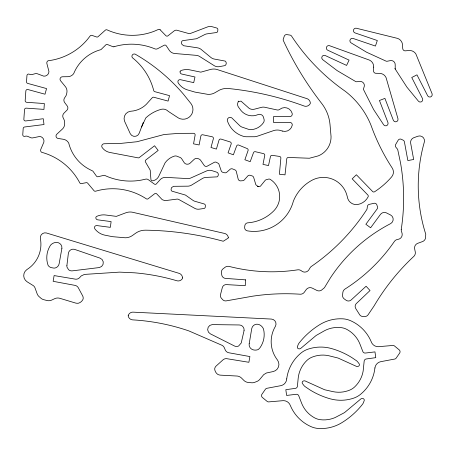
<?xml version="1.0" encoding="UTF-8"?>
<svg xmlns="http://www.w3.org/2000/svg" width="455" height="455" viewBox="0 0 455 455"><rect width="100%" height="100%" fill="white"/><g stroke="black" fill="none" stroke-linecap="round" stroke-linejoin="round"><path stroke-width="0.68" d="M143.257 122.554L139.202 133.247A4.88 4.88 0 0 1 130.34 133.838L124.659 121.428A7.32 7.32 0 0 1 130.414 111.276L130.892 111.23A24.388 24.388 0 0 0 146.277 104.36L152.249 97.74A1.632 1.632 0 0 1 153.636 97.205L168.088 101.078L169.556 95.647L154.871 91.694A1.627 1.627 0 0 1 153.796 90.761L153.71 90.528A60.959 60.959 0 0 0 132.576 57.859L132.018 57.023A2.44 2.44 0 0 1 132.775 54.515L132.962 54.378A2.44 2.44 0 0 1 135.272 54.213L135.488 54.321A185.122 185.122 0 0 1 183.228 93.918L191.02 103.638A9.76 9.76 0 0 1 178.417 117.987L168.282 111.361A7.32 7.32 0 0 0 161.542 109.246L161.064 109.365A36.195 36.195 0 0 0 147.687 116.264L145.793 117.936L141.585 126.956M282.305 131.063A7.718 7.718 0 0 0 292.258 125.159A2.463 2.463 0 0 0 289.812 122.378L273.478 122.406L273.466 116.639L290.028 116.605A2.463 2.463 0 0 0 292.201 113.596L292.07 113.096A7.729 7.729 0 0 0 279.836 109.308A3.293 3.293 0 0 1 277.084 109.951L264.406 107.192A7.394 7.394 0 0 0 261.449 107.352L254.487 109.177A6.791 6.791 0 0 1 249.198 108.381L240.985 101.118L238.431 101.579A4.777 4.777 0 0 0 238.556 107.221L240.974 110.491A14.509 14.509 0 0 0 257.939 114.637L258.19 114.529A4.112 4.112 0 0 1 263.536 117.367L264.099 119.568A4.106 4.106 0 0 1 263.462 122.651A16.027 16.027 0 0 1 251.217 129.647L250.642 129.664A7.388 7.388 0 0 1 248.367 129.271L241.878 127.047A7.388 7.388 0 0 1 239.586 125.512L231.76 117.856A2.832 2.832 0 0 0 227.619 121.519A23.887 23.887 0 0 0 243.015 136.199L243.897 136.437A12.313 12.313 0 0 0 246.616 136.75L254.476 136.739A12.319 12.319 0 0 0 257.718 136.09L274.086 130.448A12.319 12.319 0 0 1 281.816 130.898L282.305 131.063M258.23 186.601L258.457 186.658A2.446 2.446 0 0 0 260.772 185.788L265.185 180.345A2.44 2.44 0 0 1 266.272 179.708L268.643 179.082A2.44 2.44 0 0 1 270.338 179.429A20.327 20.327 0 0 1 273.859 210.784A40.666 40.666 0 0 1 247.816 222.825L247.6 222.842A3.259 3.259 0 0 0 244.813 225.76L244.648 227.563A3.253 3.253 0 0 0 247.372 230.856A40.666 40.666 0 0 0 293.35 201.235A40.631 40.631 0 0 1 311.772 180.373L313.199 179.645A24.394 24.394 0 0 1 347.171 196.253L347.774 198.625A9.066 9.066 0 0 0 356.845 204.625L357.789 204.494A14.452 14.452 0 0 0 368.095 196.873L368.197 196.64A1.632 1.632 0 0 0 367.822 194.996L352.181 178.838L356.379 174.765L372.77 191.669A1.621 1.621 0 0 0 374.636 191.737A81.075 81.075 0 0 0 391.653 176.87A7.32 7.32 0 0 0 392.244 168.083A203.317 203.317 0 0 1 372.696 129.84L370.836 124.841A81.297 81.297 0 0 0 345.243 91.262A203.396 203.396 0 0 1 291.598 36.144L291.45 35.939A2.434 2.434 0 0 0 289.932 35.075L286.713 34.586A2.434 2.434 0 0 0 284.261 36.224L283.272 39.141A2.44 2.44 0 0 0 283.425 40.74A325.12 325.12 0 0 0 321.702 103.439L323.38 105.77A40.239 40.239 0 0 1 330.017 124.545L331.052 136.54A20.327 20.327 0 0 1 318.227 155.889L309.394 158.243L288.282 157.447A1.627 1.627 0 0 0 286.752 158.892L285.012 174.856L279.393 174.242L280.889 157.965A1.632 1.632 0 0 0 279.472 156.429L272.084 155.309A1.627 1.627 0 0 0 270.441 156.6L268.501 165.575L262.979 164.374L264.776 155.303A1.632 1.632 0 0 0 263.496 153.619L255.187 151.663A1.621 1.621 0 0 0 253.492 152.709L250.182 161.696L244.875 159.745L248.134 150.36A1.627 1.627 0 0 0 247.196 148.575L238.5 144.991A1.621 1.621 0 0 0 236.617 146.015L233.381 154.802L228.074 152.846L231.157 144.019A1.621 1.621 0 0 0 230.145 141.937L221.011 139.082A1.627 1.627 0 0 0 218.997 140.191L216.409 149.081L210.989 147.505L213.418 138.547A1.632 1.632 0 0 0 212.178 136.767L202.532 134.731A1.627 1.627 0 0 0 200.865 136.039L199.097 144.952L193.551 143.848L195.144 134.981A1.627 1.627 0 0 0 193.568 133.292L178.804 133.372L164.079 134.521L136.978 141.738L120.785 143.399L104.292 143.752A2.44 2.44 0 0 0 101.903 147.067L102.603 148.097A12.194 12.194 0 0 0 109.843 152.459L138.257 157.879A1.632 1.632 0 0 0 139.298 157.544L154.558 145.765L158.169 150.44L145.719 160.063A1.632 1.632 0 0 0 145.486 162.014L150.201 170.124L150.923 179.526A1.61 1.61 0 0 0 152.761 180.783L153.324 180.669A8.127 8.127 0 0 0 158.84 176.13L165.085 162.856A17.722 17.722 0 0 1 174.401 156.116A3.811 3.811 0 0 1 176.893 156.207L180.157 157.487A3.816 3.816 0 0 1 181.744 158.869L184.212 162.68A3.822 3.822 0 0 0 187.818 164.181A5.284 5.284 0 0 0 188.546 164.039A3.816 3.816 0 0 0 190.116 163.152L194.308 159.227A3.822 3.822 0 0 1 198.266 158.681L199.296 159.148A3.822 3.822 0 0 1 200.661 160.348L204.289 165.552A2.44 2.44 0 0 0 207.326 166.12L214.396 162.27A2.44 2.44 0 0 1 216.58 162.395L218.753 163.652L221.272 170.983A2.44 2.44 0 0 0 222.899 172.337L224.821 172.809A2.44 2.44 0 0 0 226.795 172.223L230.207 169.22A2.44 2.44 0 0 1 232.562 168.924L235.059 169.931A2.446 2.446 0 0 1 236.304 171.518L238.221 179.247A2.44 2.44 0 0 0 240.723 180.868L242.907 180.68A2.44 2.44 0 0 0 244.295 179.901L247.907 175.863A2.434 2.434 0 0 1 250.307 175.329L252.337 175.983A2.446 2.446 0 0 1 253.708 177.53L255.846 184.758L258.23 186.601L257.547 186.413M238.107 101.118L238.619 101.323M160.183 29.825L165.836 35.649A1.627 1.627 0 0 0 167.815 35.928L174.214 30.877A3.248 3.248 0 0 1 176.898 30.24L188.575 33.494A3.259 3.259 0 0 0 190.395 33.471L207.548 26.919A7.32 7.32 0 0 1 211.677 26.589L216.694 28.011A1.627 1.627 0 0 1 217.865 29.473L217.74 31.094A1.627 1.627 0 0 1 216.586 32.51L206.98 33.858A7.314 7.314 0 0 0 205.103 34.381L196.532 38.726L182.973 40.62A1.627 1.627 0 0 0 181.573 42.218L181.562 43.276A1.627 1.627 0 0 0 181.983 44.368L183.61 45.722L197.385 47.809A8.122 8.122 0 0 1 200.917 49.242L210.801 57.387A8.127 8.127 0 0 0 213.93 58.985L225.208 61.089A2.77 2.77 0 0 1 224.992 65.594L219.304 66.657A7.32 7.32 0 0 1 214.572 65.884L199.546 56.437A7.32 7.32 0 0 0 196.759 55.391L174.714 53.497A7.32 7.32 0 0 1 169.533 50.659L166.28 45.784A1.621 1.621 0 0 0 164.17 45.244L157.601 48.708A3.253 3.253 0 0 1 155.064 48.924L154.842 48.839A61.01 61.01 0 0 0 113.955 46.746M394.883 68.512L406.918 87.155L418.572 101.351A2.44 2.44 0 0 0 422.485 98.53L411.747 77.509L416.956 74.847L427.745 95.937A2.44 2.44 0 0 0 432.074 93.724L415.921 54.054A7.314 7.314 0 0 0 409 50.522L405.16 50.852A2.44 2.44 0 0 1 402.732 48.537L402.487 44.436A7.314 7.314 0 0 0 397.585 38.396L356.259 28.216A2.44 2.44 0 0 0 353.512 30.041A2.44 2.44 0 0 0 355.093 32.936L377.32 40.523L375.426 46.057L352.881 38.379A2.44 2.44 0 0 0 351.038 42.833L366.571 52.217L386.073 61.135A2.44 2.44 0 0 0 387.324 61.22L390.617 60.572A4.072 4.072 0 0 1 395.207 64.826L395.207 69.012M113.955 46.746A1.615 1.615 0 0 1 112.885 46.694L107.522 44.556A1.627 1.627 0 0 0 105.918 44.783L100.965 49.635A40.643 40.643 0 0 0 74.779 71.173L73.682 73.63A7.32 7.32 0 0 1 67.823 76.696L62.426 76.77A2.44 2.44 0 0 0 60.435 80.581L65.349 86.598A7.32 7.32 0 0 1 66.953 92.052L66.68 93.684A7.32 7.32 0 0 1 65.799 96.068L64.587 97.882A4.067 4.067 0 0 0 64.536 102.381L67.226 105.964A3.253 3.253 0 0 1 67.073 110.064L63.95 113.193A4.061 4.061 0 0 0 63.057 117.6L63.899 119.364A7.314 7.314 0 0 1 64.604 121.798L64.684 123.481A7.314 7.314 0 0 1 62.671 128.793L56.767 134.248A2.44 2.44 0 0 0 57.831 138.405L63.376 139.287A7.32 7.32 0 0 1 68.506 142.728L68.745 143.154A40.654 40.654 0 0 0 89.925 169.635L92.86 171.097L96.432 176.079A1.627 1.627 0 0 0 97.905 176.762L103.757 175.357A1.621 1.621 0 0 1 104.565 175.368L104.821 175.459A60.976 60.976 0 0 0 141.505 180.066L145.583 179.162A3.253 3.253 0 0 1 148.302 179.679L154.319 184.042A1.627 1.627 0 0 0 156.31 183.968L160.041 179.799A7.314 7.314 0 0 1 165.415 177.348L187.511 178.582A7.32 7.32 0 0 0 190.457 178.144L206.678 170.909A7.325 7.325 0 0 1 211.922 170.631L217.223 172.354A2.764 2.764 0 0 1 217.166 176.853L206.109 177.416A8.127 8.127 0 0 0 202.708 178.314L191.737 184.997A8.127 8.127 0 0 1 188.108 186.169L173.628 186.311L172.024 187.284A1.621 1.621 0 0 0 171.313 188.216L171.114 189.49A1.627 1.627 0 0 0 172.058 191.191L185.43 195.058L192.897 200.308A7.314 7.314 0 0 0 194.626 201.207L204.176 203.965A1.627 1.627 0 0 1 205.341 205.37L205.279 206.991A1.627 1.627 0 0 1 204.102 208.475L199.233 209.163A7.314 7.314 0 0 1 195.138 208.549L178.821 199.506A3.253 3.253 0 0 0 177.046 199.097L165.017 200.672L162.23 199.682L156.787 193.932A1.627 1.627 0 0 0 154.615 193.773L148.188 198.738A1.627 1.627 0 0 1 146.527 198.932L146.305 198.812A60.976 60.976 0 0 0 99.617 190.162L95.681 191.174A1.627 1.627 0 0 1 94.117 190.833L87.747 183.234A1.621 1.621 0 0 0 86.194 182.682L81.473 183.598A1.627 1.627 0 0 1 79.847 182.961L79.727 182.762A60.987 60.987 0 0 0 41.604 152.277A2.44 2.44 0 0 1 40.717 149.553L43.896 142.068A4.715 4.715 0 0 0 39.739 136.454L33.022 137.842A4.067 4.067 0 0 1 30.786 137.706L27.886 136.449A4.067 4.067 0 0 0 25.679 136.153L24.718 136.352A1.621 1.621 0 0 1 22.75 134.879L23.188 128.481A1.627 1.627 0 0 1 24.604 126.985L44.004 124.539L43.27 118.727L25.668 120.945A1.621 1.621 0 0 1 23.848 119.443L24.524 109.638A1.632 1.632 0 0 1 26.032 108.131L43.947 109.388L44.357 103.552L26.674 102.295A1.632 1.632 0 0 1 25.167 100.788L25.85 90.977A1.621 1.621 0 0 1 27.687 89.481L45.011 94.213L46.552 88.571L27.692 83.401A1.627 1.627 0 0 1 26.504 81.968L26.947 75.547A1.621 1.621 0 0 1 28.91 74.08L29.785 74.387A4.072 4.072 0 0 0 32.015 74.557L35.052 73.727A4.067 4.067 0 0 1 37.293 73.744L43.703 76.144A4.715 4.715 0 0 0 48.941 71.503L46.882 63.552A2.44 2.44 0 0 1 47.917 60.868L48.111 60.76A60.97 60.97 0 0 0 87.576 39.278L90.141 35.973A1.627 1.627 0 0 1 91.995 35.388L96.534 36.963A1.627 1.627 0 0 0 97.962 36.787L105.344 30.161A1.627 1.627 0 0 1 106.914 29.82L107.135 29.905A60.976 60.976 0 0 0 154.598 31.099L158.323 29.484A1.632 1.632 0 0 1 160.183 29.825M228.279 237.3L228.245 238.067L223.382 241.19A4.977 4.977 0 0 1 222.41 241.042L221.687 240.826A306.943 306.943 0 0 0 145.572 230.185A16.585 16.585 0 0 0 135.55 233.279L132.519 235.457A12.439 12.439 0 0 1 125.301 237.783L112.425 236.668L104.286 235.036A16.585 16.585 0 0 1 95.914 230.133L95.078 229.161A2.491 2.491 0 0 1 94.657 226.812L94.896 226.368A2.491 2.491 0 0 1 96.813 225.566L110.349 227.346L111.111 221.608L97.808 219.845A2.485 2.485 0 0 1 96.056 218.736L95.817 217.763A1.661 1.661 0 0 1 96.796 216.347A16.585 16.585 0 0 1 104.889 214.908L116.332 216.37L125.802 212.804A12.444 12.444 0 0 1 132.087 212.155L223.996 233.313A4.971 4.971 0 0 1 228.2 236.981L228.279 237.3M128.219 315.605L128.259 316.276A4.874 4.874 0 0 0 132.689 319.871A210.147 210.147 0 0 1 188.967 330.95L221.767 345.197A4.88 4.88 0 0 1 224.304 347.734L225.373 350.196A4.886 4.886 0 0 0 228.848 352.773L249.909 356.561L248.879 362.288L226.658 358.665A4.88 4.88 0 0 0 222.939 359.905L216.011 366.15A4.88 4.88 0 0 0 214.68 368.908L214.737 369.403A7.314 7.314 0 0 0 217.723 374.351L218.19 374.573A7.314 7.314 0 0 0 220.692 375.159L237.294 376.052A7.32 7.32 0 0 1 241.599 378.145L244.17 380.693A7.32 7.32 0 0 0 248.288 382.456L251.461 382.757A7.32 7.32 0 0 0 254.84 382.274L256.876 381.466A7.331 7.331 0 0 0 259.811 379.345L263.707 374.641L266.448 372.986L273.137 371.57A7.314 7.314 0 0 0 277.402 359.939L276.253 358.324A29.848 29.848 0 0 1 275.343 326.434L275.497 326.15A4.874 4.874 0 0 0 271.39 319.069L132.792 312.136A4.874 4.874 0 0 0 128.31 315.275L128.219 315.605M180.066 71.827L180.208 72.817A2.491 2.491 0 0 0 181.863 74.074L194.968 76.986L193.711 82.639L180.607 79.722A2.491 2.491 0 0 0 178.394 80.313L178.121 80.728A2.491 2.491 0 0 0 178.337 83.106L179.082 84.147A16.585 16.585 0 0 0 186.999 89.76L194.962 92.103L207.69 94.333A12.439 12.439 0 0 0 215.084 92.644L219.338 90.175A16.585 16.585 0 0 1 228.552 88.532A306.875 306.875 0 0 1 303.445 105.765L304.145 106.043A4.977 4.977 0 0 0 310.105 103.825L310.219 103.592A1.661 1.661 0 0 0 310.321 102.824A4.982 4.982 0 0 0 306.403 98.479L216.688 69.388A12.45 12.45 0 0 0 210.369 69.496L200.843 72.157L189.348 69.763A16.596 16.596 0 0 0 181.153 70.491L180.919 70.599A1.661 1.661 0 0 0 180.066 71.827M373.697 67.112L373.51 70.741A2.44 2.44 0 0 0 375.693 73.289L379.538 73.357A7.32 7.32 0 0 1 386.062 77.595L397.971 118.744A2.446 2.446 0 0 1 393.427 120.495L384.907 98.382L379.442 100.492L387.939 122.514A2.44 2.44 0 0 1 383.741 124.909L373.64 109.57L363.386 89.305L364.324 86.137A4.067 4.067 0 0 0 360.212 81.439L356.862 81.735A2.44 2.44 0 0 1 355.628 81.525L337.166 70.622L322.703 59.656A2.434 2.434 0 0 1 324.995 55.425L346.608 65.418L349.07 60.105L327.771 50.238A2.44 2.44 0 0 1 326.502 47.195A2.44 2.44 0 0 1 329.42 45.665L369.46 60.105A7.314 7.314 0 0 1 373.697 67.112M401.242 229.383L401.225 229.741A4.88 4.88 0 0 0 401.429 231.146L402.106 233.449A4.88 4.88 0 0 1 398.159 239.336L397.255 239.501A4.88 4.88 0 0 0 394.366 241.474A171.711 171.711 0 0 1 345.066 289.01L344.782 289.204A4.88 4.88 0 0 0 342.825 292.639L342.57 295.21A4.072 4.072 0 0 0 344.225 298.901L346.295 300.391A4.061 4.061 0 0 0 351.197 299.942L366.099 286.246L370.034 290.529L356.237 303.65A4.061 4.061 0 0 0 355.776 308.581L359.723 314.832A4.067 4.067 0 0 0 362.919 316.509L364.938 316.538A4.061 4.061 0 0 0 368.038 314.871L374.067 305.953A222.211 222.211 0 0 1 413.805 256.392L414.039 256.154A4.88 4.88 0 0 0 415.256 251.86L414.59 248.538A4.886 4.886 0 0 1 417.758 243.311L422.746 241.491A4.886 4.886 0 0 0 425.482 238.272L425.755 234.228A159.972 159.972 0 0 1 424.31 142.114L424.396 141.801A4.874 4.874 0 0 0 417.952 136.199L413.487 137.842A4.88 4.88 0 0 0 410.666 143.188L413.669 159.489L407.856 160.558L404.37 141.67A2.44 2.44 0 0 0 403.084 140.14L401.105 139.196A2.44 2.44 0 0 0 398.153 140.242L395.571 144.639A2.44 2.44 0 0 0 395.896 147.227L397.3 148.927A2.434 2.434 0 0 1 397.778 149.894L400.536 162.953A203.254 203.254 0 0 1 401.242 229.383M245.655 279.87L245.228 285.677L226.203 284.597A4.067 4.067 0 0 0 222.313 287.64L220.459 294.8A4.067 4.067 0 0 0 221.426 298.275L222.774 299.771A4.067 4.067 0 0 0 226.118 300.891L252.406 296.228A222.262 222.262 0 0 1 300.078 294.209L300.414 294.226A4.88 4.88 0 0 0 304.378 292.167L306.34 289.414A4.88 4.88 0 0 1 312.323 288.146L317.055 290.523A4.886 4.886 0 0 0 321.287 290.313L324.409 287.753L330.472 277.772A159.887 159.887 0 0 1 390.578 223.644L390.856 223.479A4.88 4.88 0 0 0 390.526 214.953L386.278 212.826A4.874 4.874 0 0 0 380.448 214.43L370.62 227.773L365.865 224.275L377.24 208.794A2.434 2.434 0 0 0 377.479 206.815L376.814 204.727A2.434 2.434 0 0 0 374.027 203.288L369.056 204.42A2.434 2.434 0 0 0 367.395 206.428L367.066 208.879A2.44 2.44 0 0 1 366.741 209.63A203.271 203.271 0 0 1 311.163 266.567L310.89 266.795A4.874 4.874 0 0 0 310.009 267.91L308.791 269.974A4.88 4.88 0 0 1 301.801 271.129L301.062 270.583A4.88 4.88 0 0 0 297.65 269.832A171.757 171.757 0 0 1 229.24 266.442L228.911 266.363A4.88 4.88 0 0 0 225.066 267.29L222.802 269.041A4.067 4.067 0 0 0 221.46 272.596L221.784 275.127A4.067 4.067 0 0 0 225.475 278.392L245.655 279.87M374.914 367.959L374.869 368.442A39.835 39.835 0 0 1 362.794 392.346L360.752 394.161A22.739 22.739 0 0 1 353.427 398.227A39.841 39.841 0 0 1 332.719 399.427L330.171 398.813A78.414 78.414 0 0 1 309.821 389.81L305.203 386.676A7.286 7.286 0 0 1 303.678 385.18L302.495 383.611A1.621 1.621 0 0 1 302.802 381.353L303.132 381.136A2.44 2.44 0 0 1 305.14 380.954L324.637 389.759L333.168 391.681A28.46 28.46 0 0 0 347.956 390.765L349.707 390.106A16.255 16.255 0 0 0 353.825 387.643L354.729 386.847A28.455 28.455 0 0 0 363.158 370.99L364.171 361.134A2.434 2.434 0 0 1 366.036 359.001L375.767 357.658L374.977 351.891L365.382 353.046A2.44 2.44 0 0 1 362.908 351.709L360.041 344.31A28.46 28.46 0 0 0 348.627 330.444L346.875 329.426A16.266 16.266 0 0 0 341.159 327.634A28.438 28.438 0 0 0 324.802 330.563L316.14 335.466L300.869 348.285A2.44 2.44 0 0 1 298.929 348.831L298.543 348.746A1.627 1.627 0 0 1 297.422 346.573L298.139 344.748A7.32 7.32 0 0 1 298.889 343.326L299.214 342.894A78.368 78.368 0 0 1 320.001 324.5A39.835 39.835 0 0 1 339.93 318.773L342.552 318.807A22.767 22.767 0 0 1 349.144 320.127L350.708 320.758A39.818 39.818 0 0 1 371.217 341.733A7.32 7.32 0 0 0 378.287 346.704L392.784 345.464A2.434 2.434 0 0 1 394.36 345.868L399.189 349.849A2.434 2.434 0 0 1 399.757 352.921L396.203 358.068A2.44 2.44 0 0 1 394.883 359.018L380.829 361.657A7.32 7.32 0 0 0 374.914 367.959M286.718 378.89L286.678 379.379A7.314 7.314 0 0 1 280.763 385.681L266.721 388.331A2.434 2.434 0 0 0 265.396 389.275L261.835 394.411A2.434 2.434 0 0 0 262.399 397.488L267.233 401.475A2.44 2.44 0 0 0 268.808 401.884L283.3 400.645A7.308 7.308 0 0 1 290.375 405.604L291.518 408.084A39.841 39.841 0 0 0 310.884 426.58L312.448 427.211A22.767 22.767 0 0 0 319.04 428.525L321.662 428.564A39.835 39.835 0 0 0 341.591 422.837A78.476 78.476 0 0 0 362.379 404.444L362.698 404.012A7.32 7.32 0 0 0 363.448 402.59L364.233 400.548A1.627 1.627 0 0 0 363.056 398.591A2.946 2.946 0 0 0 362.43 398.483A2.44 2.44 0 0 0 360.718 399.046L344.492 412.628L335.096 417.576A28.455 28.455 0 0 1 320.439 419.703A16.266 16.266 0 0 1 314.724 417.912L312.966 416.894A28.46 28.46 0 0 1 301.546 403.028L298.685 395.628A2.44 2.44 0 0 0 296.211 394.292L286.616 395.44L285.825 389.679L295.557 388.348A2.44 2.44 0 0 0 297.422 386.204L298.173 378.367A28.466 28.466 0 0 1 306.863 360.491L307.768 359.695A16.255 16.255 0 0 1 311.88 357.232L313.637 356.572A28.46 28.46 0 0 1 328.425 355.651L338.082 358.045L356.458 366.389A2.44 2.44 0 0 0 358.46 366.195L358.802 365.996A1.632 1.632 0 0 0 359.103 363.727L357.573 361.742A7.314 7.314 0 0 0 356.39 360.661L351.766 357.533A78.408 78.408 0 0 0 331.416 348.53L328.874 347.904A39.841 39.841 0 0 0 308.171 349.11L306.59 349.696A22.767 22.767 0 0 0 300.84 353.171A39.83 39.83 0 0 0 286.718 378.896M182.512 277.908L182.227 278.864A4.88 4.88 0 0 1 177.149 280.832L176.841 280.752A210.392 210.392 0 0 0 134.498 272.812L119.551 272.13L84.442 274.416L81.2 275.946L79.585 277.669A4.88 4.88 0 0 1 75.53 279.182L54.111 275.576L53.15 281.315L74.956 285.365A4.88 4.88 0 0 1 78.357 287.85L82.611 295.773A4.88 4.88 0 0 1 83.14 298.787L83.077 299.128A7.314 7.314 0 0 1 78.846 303.07L78.374 303.218A7.337 7.337 0 0 1 75.302 302.967L59.861 298.315A7.314 7.314 0 0 0 55.078 298.508L51.813 300.027A7.32 7.32 0 0 1 47.36 300.607L43.788 299.697A7.314 7.314 0 0 1 41.149 298.412L39.124 296.654A7.32 7.32 0 0 1 37.282 294.146L35.012 287.924A4.88 4.88 0 0 0 33.266 285.615L27.181 281.827A7.308 7.308 0 0 1 26.697 269.724L27.101 269.44A29.865 29.865 0 0 0 40.387 238.608A4.874 4.874 0 0 1 46.279 232.943L179.054 273.33A4.874 4.874 0 0 1 182.512 277.908M66.913 265.424L66.879 265.76A4.88 4.88 0 0 0 66.999 267.113L68.551 269.69A4.88 4.88 0 0 0 72.339 270.85L99.372 267.546A4.88 4.88 0 0 0 100.054 258.139L74.478 249.34A4.88 4.88 0 0 0 68.352 253.469L66.913 265.424M61.897 248.356L59.139 263.735A5.369 5.369 0 0 1 54.117 268.137L50.96 267.574A7.871 7.871 0 0 1 48.975 266.414L48.076 265.316A22.699 22.699 0 0 1 49.817 246.388L50.613 245.108A8.218 8.218 0 0 1 55.692 242.447L56.278 242.401A5.363 5.363 0 0 1 61.897 248.356M249.198 343.713L249.152 344.071A5.363 5.363 0 0 0 252.764 349.679L253.316 349.849A7.871 7.871 0 0 0 255.591 350.1L256.165 350.054A7.871 7.871 0 0 0 258.383 349.468L259.981 347.757A22.693 22.693 0 0 0 263.519 329.079L263.28 328.544A8.213 8.213 0 0 0 259.105 324.603L258.776 324.472A5.369 5.369 0 0 0 251.729 328.664L249.198 343.713M244.056 330.614L241.224 342.996L238.63 345.999A4.886 4.886 0 0 1 234.666 346.084L210.324 333.828A4.88 4.88 0 0 1 212.269 324.603L239.313 324.967A4.88 4.88 0 0 1 244.056 330.614"/></g></svg>
